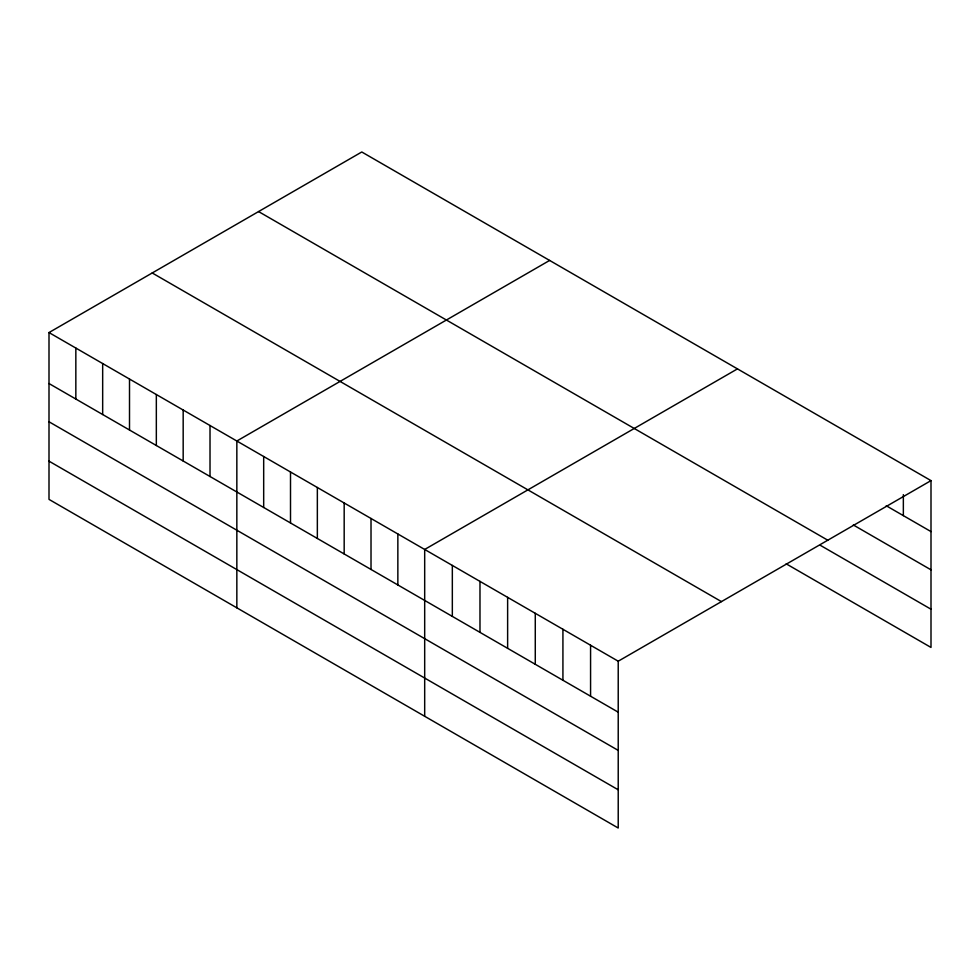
<?xml version="1.0" encoding="UTF-8"?>
<svg xmlns="http://www.w3.org/2000/svg" width="980" height="980" viewBox="0 0 980 980"><rect width="100%" height="100%" fill="white"/><g stroke="black" fill="none" stroke-linecap="round" stroke-linejoin="round"><path stroke-width="1.47" d="M49 332.563L618.221 661.206L618.221 828.014L49 499.384L49 332.563L361.779 151.986L931 480.617L931 647.437L786.181 563.819M549.621 260.435L236.842 441.012L236.842 607.833M737.462 368.884L424.683 549.462L424.683 716.282M618.221 661.206L931 480.617M886.239 505.754L931 531.589M853.323 524.974L931 569.821M258.561 211.57L827.782 540.213M820.407 545.358L931 609.205M152.219 272.967L721.439 601.61M49 383.535L618.221 712.178M49 421.768L618.221 750.398M49 461.151L618.221 789.794M903.352 494.643L903.352 515.627M590.573 645.244L590.573 696.217M562.924 629.27L562.924 680.255M535.276 613.309L535.276 664.293M507.628 597.347L507.628 648.331M479.98 581.385L479.98 632.357M452.331 565.423L452.331 616.396M397.856 533.977L397.856 584.95M371.016 518.481L371.016 569.454M344.176 502.985L344.176 553.957M317.349 487.489L317.349 538.461M290.509 472.005L290.509 522.977M263.681 456.509L263.681 507.481M210.014 425.516L210.014 476.501M183.174 410.032L183.174 461.004M156.335 394.536L156.335 445.508M129.507 379.04L129.507 430.012M102.667 363.555L102.667 414.528M75.84 348.059L75.84 399.032"/></g></svg>
